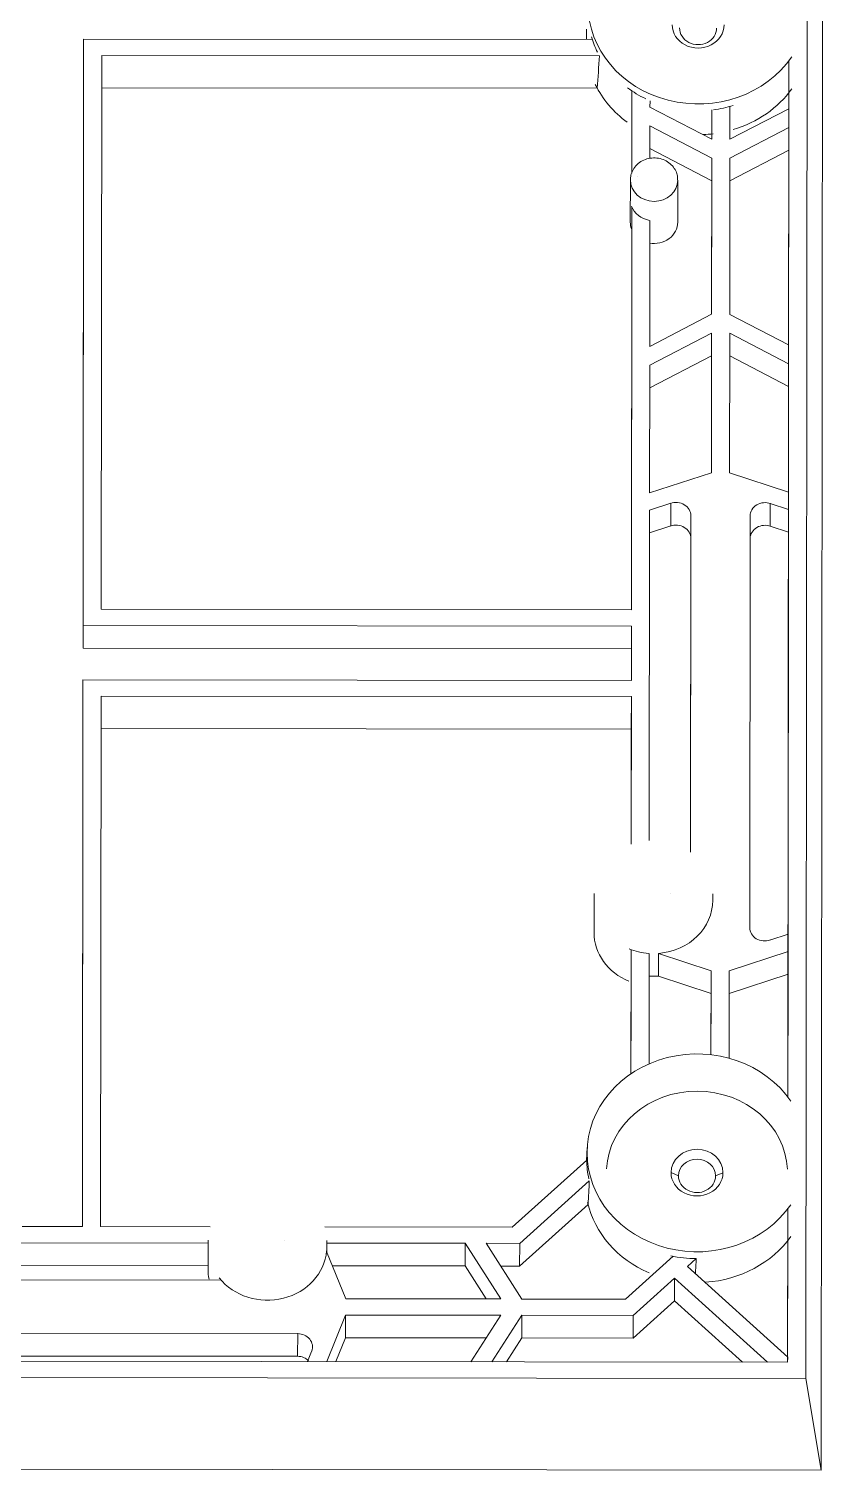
# Model space of a CAD drawing. Extents: x 4116 to 5931, y -3683 to -1260.
# Drawn here: x 4889.1 to 4942.8, y -2494.5 to -2397.4 of the extents above; entities that cross this region are included whole.
import ezdxf

# ---------------------------------------------------------------- set-up
doc = ezdxf.new("R2010")
doc.units = 0
doc.header["$MEASUREMENT"] = 0
doc.layers.add('2', color=7, linetype='Continuous', true_color=0xffffff)

msp = doc.modelspace()

# ---------------------------------------------------------------- linework, layer by layer
at = {"layer": '2', "color": 7, "linetype": 'Continuous', "lineweight": 13}
for p, q in [((4941.467, -2488.362), (4941.734, -2202.647)), ((4942.509, -2494.548), (4942.778, -2206.944)), ((4892.744, -2437.624), (4892.781, -2398.096)), ((4892.781, -2398.096), (4892.779, -2399.624)), ((4892.781, -2398.096), (4927.078, -2398.131)), ((4893.965, -2436.528), (4894, -2399.194)), ((4927.559, -2399.229), (4894, -2399.194)), ((4892.742, -2439.153), (4892.779, -2399.624)), ((4940.265, -2469.409), (4940.33, -2399.563)), ((4893.998, -2401.378), (4927.41, -2401.412)), ((4929.743, -2407.12), (4929.748, -2401.586)), ((4930.968, -2402.255), (4930.967, -2402.679)), ((4940.326, -2402.793), (4940.327, -2401.713)), ((4935.135, -2404.849), (4930.967, -2402.679)), ((4935.135, -2404.849), (4935.137, -2402.874)), ((4936.357, -2402.642), (4936.355, -2404.85)), ((4940.327, -2402.792), (4936.355, -2404.85)), ((4940.327, -2402.792), (4940.326, -2404.06)), ((4929.741, -2407.125), (4929.744, -2403.916)), ((4930.966, -2403.946), (4930.964, -2406.136)), ((4935.134, -2406.116), (4930.966, -2403.946)), ((4940.326, -2404.06), (4936.354, -2406.118)), ((4940.324, -2405.588), (4940.326, -2404.06)), ((4935.134, -2404.849), (4935.135, -2404.485)), ((4935.132, -2407.645), (4930.965, -2405.475)), ((4935.134, -2406.116), (4935.124, -2416.646)), ((4935.132, -2407.645), (4935.134, -2406.116)), ((4936.344, -2416.647), (4936.354, -2406.118)), ((4940.324, -2405.588), (4936.353, -2407.646)), ((4940.312, -2418.713), (4940.324, -2405.588)), ((4929.643, -2407.591), (4929.639, -2410.429)), ((4932.839, -2410.434), (4932.843, -2407.595)), ((4935.123, -2416.646), (4935.132, -2407.645)), ((4929.715, -2436.565), (4929.741, -2409.403)), ((4929.741, -2409.403), (4929.739, -2410.931)), ((4929.714, -2436.565), (4929.738, -2410.929)), ((4930.96, -2410.32), (4930.952, -2418.807)), ((4935.124, -2416.646), (4930.952, -2418.807)), ((4940.312, -2418.713), (4936.344, -2416.647)), ((4935.123, -2417.913), (4930.951, -2420.075)), ((4935.123, -2417.913), (4935.114, -2427.324)), ((4935.123, -2417.913), (4935.121, -2419.442)), ((4936.334, -2427.325), (4936.343, -2417.914)), ((4940.311, -2419.981), (4936.343, -2417.914)), ((4940.312, -2418.713), (4940.311, -2419.981)), ((4935.121, -2419.442), (4930.949, -2421.603)), ((4935.113, -2427.324), (4935.121, -2419.442)), ((4940.309, -2421.509), (4936.341, -2419.443)), ((4930.951, -2420.075), (4930.943, -2428.685)), ((4940.311, -2419.981), (4940.309, -2421.509)), ((4940.302, -2428.629), (4940.309, -2421.509)), ((4935.114, -2427.324), (4930.943, -2428.685)), ((4940.303, -2428.629), (4936.334, -2427.325)), ((4932.38, -2429.384), (4930.942, -2429.853)), ((4932.378, -2430.912), (4932.38, -2429.384)), ((4939.064, -2429.391), (4939.062, -2430.919)), ((4940.302, -2429.797), (4939.064, -2429.391)), ((4940.303, -2428.629), (4940.302, -2429.797)), ((4930.942, -2429.853), (4930.921, -2452.106)), ((4933.7, -2452.889), (4933.721, -2430.23)), ((4933.721, -2430.23), (4933.719, -2431.759)), ((4937.695, -2457.98), (4937.721, -2430.235)), ((4940.302, -2429.797), (4940.3, -2431.326)), ((4932.378, -2430.912), (4930.94, -2431.381)), ((4940.3, -2431.326), (4939.062, -2430.919)), ((4940.274, -2458.422), (4940.3, -2431.326)), ((4933.719, -2431.759), (4933.699, -2452.889)), ((4929.715, -2436.565), (4893.965, -2436.528)), ((4892.744, -2437.624), (4892.742, -2439.153)), ((4929.714, -2437.662), (4892.744, -2437.624)), ((4929.711, -2441.315), (4929.714, -2437.662)), ((4929.712, -2439.191), (4929.714, -2437.662)), ((4929.712, -2439.191), (4892.742, -2439.153)), ((4929.712, -2439.191), (4929.71, -2441.315)), ((4892.707, -2478.134), (4892.741, -2441.277)), ((4892.741, -2441.277), (4892.739, -2442.805)), ((4892.741, -2441.277), (4929.711, -2441.315)), ((4892.706, -2478.133), (4892.739, -2442.805)), ((4893.927, -2478.135), (4893.96, -2442.376)), ((4929.71, -2442.412), (4893.96, -2442.376)), ((4929.701, -2452.359), (4929.71, -2442.412)), ((4929.707, -2444.596), (4929.71, -2442.412)), ((4893.958, -2444.559), (4929.707, -2444.596)), ((4929.699, -2452.359), (4929.706, -2444.596)), ((4927.198, -2455.69), (4927.194, -2458.311)), ((4935.197, -2456.138), (4935.198, -2455.702)), ((4940.275, -2458.422), (4939.037, -2458.826)), ((4940.275, -2458.422), (4940.274, -2459.59)), ((4929.686, -2467.83), (4929.694, -2459.467)), ((4929.694, -2459.467), (4929.691, -2461.65)), ((4940.274, -2459.59), (4936.303, -2460.886)), ((4940.272, -2461.119), (4940.274, -2459.59)), ((4930.914, -2459.722), (4930.907, -2467.161)), ((4931.533, -2459.719), (4931.531, -2461.247)), ((4935.083, -2460.885), (4931.533, -2459.719)), ((4935.081, -2462.413), (4931.531, -2461.247)), ((4935.083, -2460.885), (4935.077, -2466.548)), ((4935.081, -2462.413), (4935.083, -2460.885)), ((4936.297, -2466.784), (4936.303, -2460.886)), ((4936.301, -2462.414), (4940.272, -2461.119)), ((4940.272, -2461.119), (4940.264, -2469.408)), ((4929.691, -2461.913), (4929.689, -2463.442)), ((4929.691, -2461.913), (4929.691, -2461.65)), ((4935.077, -2466.548), (4935.081, -2462.413)), ((4929.684, -2467.832), (4929.689, -2463.442)), ((4926.737, -2472.793), (4926.684, -2473.668)), ((4926.7, -2473.653), (4921.677, -2478.163)), ((4922.181, -2479.261), (4926.876, -2475.046)), ((4932.387, -2474.493), (4932.887, -2474.712)), ((4935.387, -2474.714), (4935.887, -2474.497)), ((4926.797, -2476.644), (4922.179, -2480.79)), ((4940.248, -2487.264), (4940.258, -2476.929)), ((4888.647, -2478.13), (4892.707, -2478.134)), ((4893.927, -2478.135), (4901.307, -2478.143)), ((4909.046, -2478.15), (4921.677, -2478.163)), ((4901.176, -2479.054), (4901.173, -2481.019)), ((4909.175, -2479.84), (4909.176, -2479.065)), ((4940.248, -2486.924), (4940.255, -2479.079)), ((4901.176, -2479.24), (4883.214, -2479.222)), ((4909.161, -2479.805), (4910.45, -2483.001)), ((4918.507, -2479.258), (4909.176, -2479.248)), ((4918.505, -2480.786), (4918.507, -2479.258)), ((4918.507, -2479.258), (4920.911, -2483.011)), ((4919.916, -2479.259), (4922.32, -2483.013)), ((4922.181, -2479.261), (4919.916, -2479.259)), ((4922.179, -2480.79), (4922.181, -2479.261)), ((4883.211, -2480.75), (4901.173, -2480.768)), ((4909.553, -2480.777), (4918.505, -2480.786)), ((4918.505, -2480.786), (4919.929, -2483.01)), ((4920.895, -2480.789), (4922.179, -2480.79)), ((4929.321, -2483.02), (4932.535, -2480.134)), ((4934.087, -2480.292), (4933.488, -2480.83)), ((4940.249, -2486.924), (4933.488, -2480.83)), ((4883.628, -2481.723), (4902.051, -2481.742)), ((4932.624, -2481.605), (4929.825, -2484.118)), ((4932.622, -2483.134), (4932.624, -2481.605)), ((4932.624, -2481.605), (4938.9, -2487.262)), ((4920.911, -2483.011), (4910.45, -2483.001)), ((4929.321, -2483.02), (4922.32, -2483.013)), ((4929.823, -2485.647), (4932.622, -2483.134)), ((4937.2, -2487.261), (4932.622, -2483.134)), ((4910.449, -2484.098), (4909.178, -2487.232)), ((4910.449, -2484.098), (4910.447, -2485.627)), ((4910.449, -2484.098), (4920.91, -2484.109)), ((4920.91, -2484.109), (4918.895, -2487.242)), ((4922.319, -2484.11), (4920.304, -2487.243)), ((4922.319, -2484.11), (4922.317, -2485.639)), ((4922.319, -2484.11), (4929.825, -2484.118)), ((4929.825, -2484.118), (4929.823, -2485.647)), ((4883.624, -2485.321), (4907.215, -2485.345)), ((4907.213, -2486.874), (4907.215, -2485.345)), ((4910.447, -2485.627), (4909.795, -2487.233)), ((4919.928, -2485.636), (4910.447, -2485.627)), ((4922.317, -2485.639), (4921.284, -2487.244)), ((4929.823, -2485.647), (4922.317, -2485.639)), ((4883.622, -2486.85), (4907.213, -2486.874)), ((4908.154, -2486.554), (4907.879, -2487.231)), ((4785.088, -2487.105), (4940.248, -2487.264)), ((4940.249, -2486.924), (4940.248, -2487.264)), ((4783.867, -2488.201), (4941.467, -2488.362)), ((4942.509, -2494.548), (4941.467, -2488.362)), ((4782.809, -2494.385), (4942.509, -2494.548))]:
    msp.add_line(p, q, dxfattribs=at)
for centre, major_axis, start_param, end_param in [((4934.211, -2395.797), (7.413, -0.01), 0.551144, 5.732847), ((4934.209, -2397.762), (-7.531, 0.011), 6.23463, 6.333553), ((4934.21, -2397.129), (1.75, -0.002), 3.141971, 6.283643), ((4934.209, -2397.347), (-1.25, 0.002), 0.000379, 3.14205), ((4934.211, -2396.233), (-7.439, 0.01), 0.261372, 0.424538), ((4934.208, -2398.417), (-7.57, 0.011), 0.416439, 0.890492), ((4934.211, -2396.233), (-7.439, 0.01), 0.877269, 1.078157), ((4934.209, -2397.762), (-7.531, 0.011), 1.891369, 2.569614), ((4934.211, -2396.233), (-7.439, 0.01), 1.710762, 1.895378), ((4934.209, -2397.762), (-7.531, 0.011), 1.618651, 1.709059), ((4931.243, -2407.593), (1.6, -0.002), 3.141971, 6.281621), ((4931.243, -2407.375), (-1.1, 0.002), 0, 6.283185482025146), ((4931.241, -2408.903), (-1.6, 0.002), 0.322667, 1.376195), ((4931.239, -2410.432), (-1.6, 0.002), 0.000009, 0.322667), ((4931.239, -2410.432), (-1.6, 0.002), 1.376195, 3.141627), ((4932.721, -2430.229), (1, -0.001), 0.000379, 1.955706), ((4938.721, -2430.236), (1, -0.001), 1.186797, 3.141971), ((4932.719, -2431.758), (-1, 0.001), 3.141971, 5.097299), ((4938.719, -2431.764), (-1, 0.001), 4.32839, 6.249531), ((4931.198, -2455.696), (-4, 0.006), 0, 6.283185482025146), ((4931.198, -2455.696), (1.15, -0.002), 0, 6.283185482025146), ((4931.197, -2456.133), (-4, 0.006), 1.665586, 3.141581), ((4931.194, -2458.316), (4, -0.006), 3.141604, 4.290269), ((4938.695, -2457.981), (1, -0.001), 3.141971, 5.097299), ((4931.197, -2456.133), (-4, 0.006), 1.148676, 1.493418), ((4931.195, -2457.661), (-4, 0.006), 1.493418, 1.665586), ((4934.139, -2473.163), (7.413, -0.01), 0.551144, 5.732847), ((4934.137, -2474.495), (-6.102, 0.009), 3.185431, 6.239221), ((4934.137, -2474.495), (1.75, -0.002), 0.000457, 3.141971), ((4934.139, -2473.163), (6.208, -0.009), 0, 6.283185482025146), ((4934.139, -2473.6), (-7.439, 0.01), 0.008644, 0.198008), ((4934.137, -2474.713), (-1.25, 0.002), 3.14205, 6.283564), ((4934.137, -2474.495), (1.75, -0.002), 3.141971, 6.283643), ((4934.137, -2474.713), (-1.25, 0.002), 0.000379, 3.14205), ((4934.136, -2475.128), (-7.531, 0.011), 0.205019, 1.12826), ((4905.176, -2479.059), (-4, 0.006), 0, 6.283185482025146), ((4905.176, -2479.059), (1.15, -0.002), 0, 6.283185482025146), ((4934.136, -2475.128), (-7.531, 0.011), 1.649483, 2.569614), ((4905.175, -2479.496), (-4, 0.006), 0.624606, 3.065559), ((4905.173, -2481.024), (-4, 0.006), 0.000003, 0.18223), ((4934.139, -2473.6), (-7.439, 0.01), 1.331605, 1.56452), ((4907.215, -2486.245), (1, -0.001), 5.967144, 7.854449), ((4907.212, -2487.773), (-1, 0.001), 3.877917, 4.712857)]:
    msp.add_ellipse(centre, major_axis=major_axis, ratio=0.899609, start_param=start_param, end_param=end_param, dxfattribs=at)
for points in [[(4927.41, -2401.412), (4927.46, -2400.684), (4927.51, -2399.956), (4927.559, -2399.229)], [(4940.33, -2399.563), (4940.329, -2400.28), (4940.328, -2400.997), (4940.327, -2401.713)], [(4929.748, -2401.586), (4929.747, -2402.363), (4929.746, -2403.14), (4929.745, -2403.916)], [(4935.137, -2402.874), (4935.136, -2403.343), (4935.136, -2403.811), (4935.135, -2404.349), (4935.135, -2404.417), (4935.135, -2404.485)], [(4932.827, -2407.599), (4932.834, -2407.529), (4932.837, -2407.322), (4932.724, -2406.985), (4932.492, -2406.631), (4932.162, -2406.35), (4931.762, -2406.164), (4931.318, -2406.086), (4930.865, -2406.125), (4930.438, -2406.282), (4930.073, -2406.546), (4929.803, -2406.897), (4929.667, -2407.261), (4929.644, -2407.496), (4929.643, -2407.592)], [(4926.876, -2475.046), (4926.849, -2475.579), (4926.823, -2476.111), (4926.797, -2476.644)], [(4940.258, -2476.929), (4940.257, -2477.647), (4940.256, -2478.363), (4940.255, -2479.079)], [(4934.087, -2480.292), (4934.067, -2480.634), (4934.048, -2480.976), (4934.028, -2481.317)]]:
    msp.add_open_spline(points, degree=3, dxfattribs=at)

doc.saveas('drawing.dxf')
